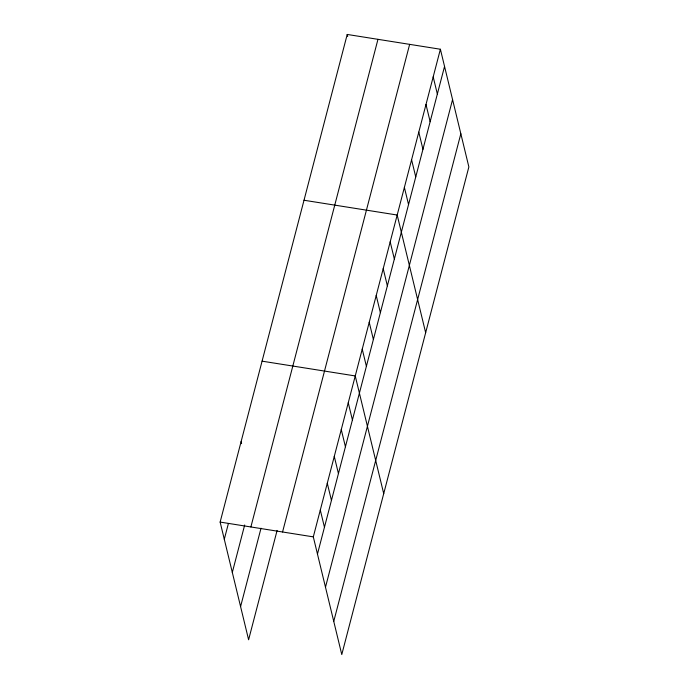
<?xml version="1.0" encoding="UTF-8"?>
<svg xmlns="http://www.w3.org/2000/svg" width="689" height="689" viewBox="0 0 689 689"><rect width="100%" height="100%" fill="white"/><g stroke="black" fill="none" stroke-linecap="round" stroke-linejoin="round"><path stroke-width="1.03" d="M277.107 530.427L248.608 639.762L220.135 522.081L347.222 34.45L440.392 49.238L468.864 166.919L341.778 654.55L313.306 536.869L440.392 49.238M224.295 539.263L228.326 523.795M232.314 572.43L244.681 524.984M250.882 526.964L377.968 39.325M240.582 606.604L261.019 528.205M282.559 531.986L409.645 44.354M317.465 554.051L444.551 66.411M325.484 587.217L452.57 99.578M333.752 621.383L460.838 133.752M304.013 200.249L397.183 215.028L425.656 332.709M262.078 361.165L355.248 375.944L383.713 493.634M220.135 522.081L313.306 536.869M433.192 76.867L437.351 94.049M425.991 104.495L430.143 121.677M418.791 132.133L422.943 149.315M411.583 159.762L415.743 176.944M404.383 187.399L408.543 204.573M347.222 34.45L347.712 36.474M390.189 241.848L394.349 259.03M383.205 268.667L387.356 285.849M376.211 295.486L380.371 312.668M369.226 322.306L373.378 339.488M362.233 349.125L366.393 366.307M348.255 402.764L352.415 419.945M341.262 429.591L345.422 446.765M334.277 456.411L338.428 473.584M327.284 483.23L331.443 500.412M320.299 510.049L324.45 527.231M241.107 441.623L241.598 443.647"/></g></svg>
